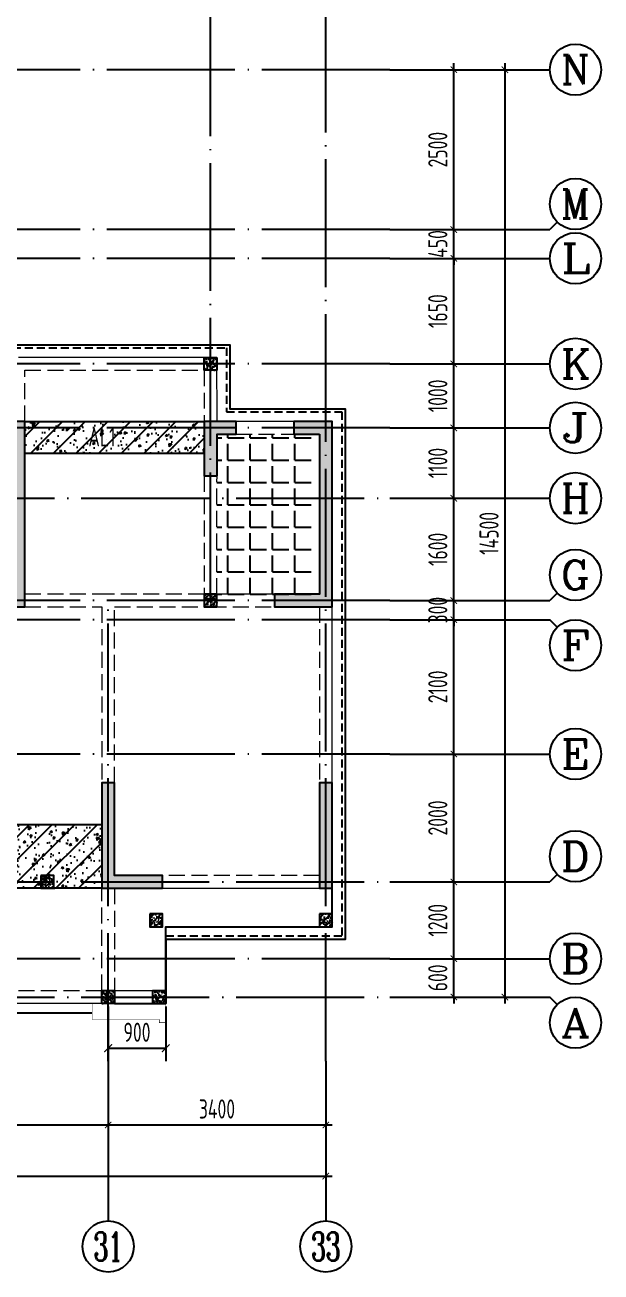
# Model space of a CAD drawing. Extents: x 826826 to 1642106, y -156213 to 399140.
# Drawn here: x 1329861 to 1338861, y 253626 to 273126 of the extents above; entities that cross this region are included whole.
import ezdxf
from ezdxf.enums import TextEntityAlignment as Align

# ---------------------------------------------------------------- set-up
doc = ezdxf.new("R2010")
doc.units = 0
doc.header["$LTSCALE"] = 1000
for name, pattern in [('DASH', [0.35, 0.25, -0.1]), ('DOTE', [2.42, 2, -0.2, 0.02, -0.2]), ('HIDDEN', [0.375, 0.25, -0.125])]:
    doc.linetypes.add(name, pattern=pattern)
doc.layers.get('0').update_dxf_attribs({"linetype": 'CONTINUOUS'})
doc.layers.get('DEFPOINTS').update_dxf_attribs({"linetype": 'CONTINUOUS'})
for name, color, linetype in [('A-AXIS', 1, 'CONTINUOUS'), ('A-DOTE', 10, 'DOTE'), ('AXIS_TEXT', 4, 'CONTINUOUS'), ('BEAM', 4, 'DASH'), ('ROOF', 183, 'CONTINUOUS'), ('S-B板填充', 251, 'CONTINUOUS'), ('S-B板边线', 2, 'CONTINUOUS'), ('S-L主梁线', 4, 'DASH'), ('S-Q墙填充', 252, 'CONTINUOUS'), ('S-Q墙实线', 6, 'CONTINUOUS'), ('S-Q墙标注', 3, 'CONTINUOUS'), ('S-Y一般标注', 3, 'CONTINUOUS'), ('S-构造柱', 212, 'CONTINUOUS'), ('TEXT', 2, 'CONTINUOUS'), ('看线', 251, 'CONTINUOUS')]:
    doc.layers.add(name, color=color, linetype=linetype)
doc.styles.add('_TCH_AXIS', font='COMPLEX', dxfattribs={"bigfont": 'GBCBIG'})
doc.styles.add('COMPLEX', font='COMPLEX')
doc.styles.add('TSSD_DIMENSION', font='Tssdeng.shx', dxfattribs={"width": 0.7, "bigfont": 'tssdchn.shx'})
doc.styles.add('TSSD_REIN', font='tssdeng.shx', dxfattribs={"width": 0.7, "height": 300, "bigfont": 'tssdchn.shx'})
doc.styles.add('结构文字', font='zstxt.shx', dxfattribs={"width": 0.7, "bigfont": 'zshz.shx'})
doc.dimstyles.new('STRUCK', dxfattribs={"dimtxt": 400, "dimasz": 121, "dimexe": 200, "dimexo": 150, "dimgap": 115, "dimtad": 1, "dimdec": 0, "dimdsep": 46, "dimtxsty": '结构文字', "dimblk": 'ARCHTICK', "dimcen": 400, "dimclrd": 3, "dimclre": 3, "dimclrt": 7, "dimadec": 0, "dimazin": 0, "dimtfac": 1, "dimtdec": 0, "dimtix": 1, "dimtmove": 2, "dimatfit": 3, "dimldrblk": '_DIMX', "dimfxl": 0, "dimtolj": 1, "dimtzin": 0, "dimarcsym": 0})
doc.dimstyles.new('TSSD_100_100$0', dxfattribs={"dimtxt": 300, "dimasz": 80, "dimexe": 100, "dimexo": 250, "dimgap": 100, "dimtad": 1, "dimdec": 0, "dimzin": 0, "dimdsep": 46, "dimtxsty": 'TSSD_DIMENSION', "dimblk": 'ARCHTICK', "dimcen": 0, "dimdle": 100, "dimclrd": 3, "dimclre": 3, "dimclrt": 7, "dimadec": 0, "dimazin": 0, "dimtfac": 1, "dimtdec": 0, "dimtix": 1, "dimtmove": 2, "dimatfit": 3, "dimldrblk": 'ARCHTICK', "dimfxl": 0, "dimtolj": 1, "dimtzin": 0, "dimarcsym": 0})

# ---------------------------------------------------------------- blocks, each defined once
blk = doc.blocks.new('_ArchTick')
at = {"color": 0, "linetype": 'ByBlock', "const_width": 0.15}
blk.add_lwpolyline([(-0.5, -0.5), (0.5, 0.5)], dxfattribs=at)
blk = doc.blocks.new('*D78')
at = {"layer": 'DEFPOINTS', "color": 0}
for p in [(786121, 333282), (789521, 333282), (789521, 332282)]:
    blk.add_point(p, dxfattribs=at)
at = {"layer": 'S-Y一般标注', "color": 0, "lineweight": -2}
for p, q in [((786121, 333032), (786121, 332182)), ((789521, 333032), (789521, 332182)), ((786021, 332282), (789621, 332282))]:
    blk.add_line(p, q, dxfattribs=at)
at = {"layer": 'S-Y一般标注', "color": 0, "lineweight": -2, "xscale": 100, "yscale": 100, "zscale": 100, "rotation": 180}
blk.add_blockref('_ArchTick', (786121, 332282), dxfattribs=at)
at = {"layer": 'S-Y一般标注', "color": 0, "lineweight": -2, "xscale": 100, "yscale": 100, "zscale": 100}
blk.add_blockref('_ArchTick', (789521, 332282), dxfattribs=at)
at = {"layer": 'S-Y一般标注', "color": 7, "insert": (787821, 332532), "char_height": 300, "attachment_point": 5, "style": 'TSSD_DIMENSION'}
blk.add_mtext('\\A1;3400', dxfattribs=at)
blk = doc.blocks.new('*D79')
at = {"layer": 'DEFPOINTS', "color": 0}
for p in [(780421, 333282), (786121, 333282), (786121, 332282)]:
    blk.add_point(p, dxfattribs=at)
at = {"layer": 'S-Y一般标注', "color": 0, "lineweight": -2}
for p, q in [((780421, 333032), (780421, 332182)), ((786121, 333032), (786121, 332182)), ((780321, 332282), (786221, 332282))]:
    blk.add_line(p, q, dxfattribs=at)
at = {"layer": 'S-Y一般标注', "color": 0, "lineweight": -2, "xscale": 100, "yscale": 100, "zscale": 100, "rotation": 180}
blk.add_blockref('_ArchTick', (780421, 332282), dxfattribs=at)
at = {"layer": 'S-Y一般标注', "color": 0, "lineweight": -2, "xscale": 100, "yscale": 100, "zscale": 100}
blk.add_blockref('_ArchTick', (786121, 332282), dxfattribs=at)
at = {"layer": 'S-Y一般标注', "color": 7, "insert": (783271, 332532), "char_height": 300, "attachment_point": 5, "style": 'TSSD_DIMENSION'}
blk.add_mtext('\\A1;5700', dxfattribs=at)
blk = doc.blocks.new('*D84')
at = {"layer": 'DEFPOINTS', "color": 0}
for p in [(790521, 334882), (791521, 334882), (790521, 334282)]:
    blk.add_point(p, dxfattribs=at)
at = {"layer": 'S-Y一般标注', "color": 0, "lineweight": -2}
for p, q in [((790771, 334882), (791621, 334882)), ((791521, 334882), (791521, 334982)), ((791521, 334282), (791521, 334882)), ((790771, 334282), (791621, 334282)), ((791521, 334282), (791521, 334182))]:
    blk.add_line(p, q, dxfattribs=at)
at = {"layer": 'S-Y一般标注', "color": 0, "lineweight": -2, "xscale": 100, "yscale": 100, "zscale": 100}
for p, rotation in [((791521, 334882), 270), ((791521, 334282), 90)]:
    blk.add_blockref('_ArchTick', p, dxfattribs=dict(at, rotation=rotation))
at = {"layer": 'S-Y一般标注', "color": 7, "insert": (791271, 334582), "char_height": 300, "attachment_point": 5, "rotation": 90, "style": 'TSSD_DIMENSION'}
blk.add_mtext('\\A1;600', dxfattribs=at)
blk = doc.blocks.new('*D85')
at = {"layer": 'DEFPOINTS', "color": 0}
for p in [(790521, 336082), (791521, 336082), (790521, 334882)]:
    blk.add_point(p, dxfattribs=at)
at = {"layer": 'S-Y一般标注', "color": 0, "lineweight": -2}
for p, q in [((791521, 334782), (791521, 336182)), ((790771, 336082), (791621, 336082)), ((790771, 334882), (791621, 334882))]:
    blk.add_line(p, q, dxfattribs=at)
at = {"layer": 'S-Y一般标注', "color": 0, "lineweight": -2, "xscale": 100, "yscale": 100, "zscale": 100}
for p, rotation in [((791521, 336082), 90), ((791521, 334882), 270)]:
    blk.add_blockref('_ArchTick', p, dxfattribs=dict(at, rotation=rotation))
at = {"layer": 'S-Y一般标注', "color": 7, "insert": (791271, 335482), "char_height": 300, "attachment_point": 5, "rotation": 90, "style": 'TSSD_DIMENSION'}
blk.add_mtext('\\A1;1200', dxfattribs=at)
blk = doc.blocks.new('*D86')
at = {"layer": 'DEFPOINTS', "color": 0}
for p in [(790521, 338082), (791521, 338082), (790521, 336082)]:
    blk.add_point(p, dxfattribs=at)
at = {"layer": 'S-Y一般标注', "color": 0, "lineweight": -2}
for p, q in [((791521, 335982), (791521, 338182)), ((790771, 338082), (791621, 338082)), ((790771, 336082), (791621, 336082))]:
    blk.add_line(p, q, dxfattribs=at)
at = {"layer": 'S-Y一般标注', "color": 0, "lineweight": -2, "xscale": 100, "yscale": 100, "zscale": 100}
for p, rotation in [((791521, 338082), 90), ((791521, 336082), 270)]:
    blk.add_blockref('_ArchTick', p, dxfattribs=dict(at, rotation=rotation))
at = {"layer": 'S-Y一般标注', "color": 7, "insert": (791271, 337082), "char_height": 300, "attachment_point": 5, "rotation": 90, "style": 'TSSD_DIMENSION'}
blk.add_mtext('\\A1;2000', dxfattribs=at)
blk = doc.blocks.new('*D87')
at = {"layer": 'DEFPOINTS', "color": 0}
for p in [(790521, 340182), (791521, 340182), (790521, 338082)]:
    blk.add_point(p, dxfattribs=at)
at = {"layer": 'S-Y一般标注', "color": 0, "lineweight": -2}
for p, q in [((791521, 337982), (791521, 340282)), ((790771, 340182), (791621, 340182)), ((790771, 338082), (791621, 338082))]:
    blk.add_line(p, q, dxfattribs=at)
at = {"layer": 'S-Y一般标注', "color": 0, "lineweight": -2, "xscale": 100, "yscale": 100, "zscale": 100}
for p, rotation in [((791521, 340182), 90), ((791521, 338082), 270)]:
    blk.add_blockref('_ArchTick', p, dxfattribs=dict(at, rotation=rotation))
at = {"layer": 'S-Y一般标注', "color": 7, "insert": (791271, 339132), "char_height": 300, "attachment_point": 5, "rotation": 90, "style": 'TSSD_DIMENSION'}
blk.add_mtext('\\A1;2100', dxfattribs=at)
blk = doc.blocks.new('*D88')
at = {"layer": 'DEFPOINTS', "color": 0}
for p in [(790521, 340482), (791521, 340482), (790521, 340182)]:
    blk.add_point(p, dxfattribs=at)
at = {"layer": 'S-Y一般标注', "color": 0, "lineweight": -2}
for p, q in [((790771, 340482), (791621, 340482)), ((791521, 340482), (791521, 340582)), ((791521, 340182), (791521, 340482)), ((790771, 340182), (791621, 340182)), ((791521, 340182), (791521, 340082))]:
    blk.add_line(p, q, dxfattribs=at)
at = {"layer": 'S-Y一般标注', "color": 0, "lineweight": -2, "xscale": 100, "yscale": 100, "zscale": 100}
for p, rotation in [((791521, 340482), 270), ((791521, 340182), 90)]:
    blk.add_blockref('_ArchTick', p, dxfattribs=dict(at, rotation=rotation))
at = {"layer": 'S-Y一般标注', "color": 7, "insert": (791271, 340332), "char_height": 300, "attachment_point": 5, "rotation": 90, "style": 'TSSD_DIMENSION'}
blk.add_mtext('\\A1;300', dxfattribs=at)
blk = doc.blocks.new('*D89')
at = {"layer": 'DEFPOINTS', "color": 0}
for p in [(790521, 342082), (791521, 342082), (790521, 340482)]:
    blk.add_point(p, dxfattribs=at)
at = {"layer": 'S-Y一般标注', "color": 0, "lineweight": -2}
for p, q in [((790771, 342082), (791621, 342082)), ((791521, 340382), (791521, 342182)), ((790771, 340482), (791621, 340482))]:
    blk.add_line(p, q, dxfattribs=at)
at = {"layer": 'S-Y一般标注', "color": 0, "lineweight": -2, "xscale": 100, "yscale": 100, "zscale": 100}
for p, rotation in [((791521, 342082), 90), ((791521, 340482), 270)]:
    blk.add_blockref('_ArchTick', p, dxfattribs=dict(at, rotation=rotation))
at = {"layer": 'S-Y一般标注', "color": 7, "insert": (791271, 341282), "char_height": 300, "attachment_point": 5, "rotation": 90, "style": 'TSSD_DIMENSION'}
blk.add_mtext('\\A1;1600', dxfattribs=at)
blk = doc.blocks.new('*D90')
at = {"layer": 'DEFPOINTS', "color": 0}
for p in [(790521, 343182), (791521, 343182), (790521, 342082)]:
    blk.add_point(p, dxfattribs=at)
at = {"layer": 'S-Y一般标注', "color": 0, "lineweight": -2}
for p, q in [((791521, 341982), (791521, 343282)), ((790771, 343182), (791621, 343182)), ((790771, 342082), (791621, 342082))]:
    blk.add_line(p, q, dxfattribs=at)
at = {"layer": 'S-Y一般标注', "color": 0, "lineweight": -2, "xscale": 100, "yscale": 100, "zscale": 100}
for p, rotation in [((791521, 343182), 90), ((791521, 342082), 270)]:
    blk.add_blockref('_ArchTick', p, dxfattribs=dict(at, rotation=rotation))
at = {"layer": 'S-Y一般标注', "color": 7, "insert": (791271, 342632), "char_height": 300, "attachment_point": 5, "rotation": 90, "style": 'TSSD_DIMENSION'}
blk.add_mtext('\\A1;1100', dxfattribs=at)
blk = doc.blocks.new('*D91')
at = {"layer": 'DEFPOINTS', "color": 0}
for p in [(790521, 344182), (791521, 344182), (790521, 343182)]:
    blk.add_point(p, dxfattribs=at)
at = {"layer": 'S-Y一般标注', "color": 0, "lineweight": -2}
for p, q in [((790771, 344182), (791621, 344182)), ((791521, 343082), (791521, 344282)), ((790771, 343182), (791621, 343182))]:
    blk.add_line(p, q, dxfattribs=at)
at = {"layer": 'S-Y一般标注', "color": 0, "lineweight": -2, "xscale": 100, "yscale": 100, "zscale": 100}
for p, rotation in [((791521, 344182), 90), ((791521, 343182), 270)]:
    blk.add_blockref('_ArchTick', p, dxfattribs=dict(at, rotation=rotation))
at = {"layer": 'S-Y一般标注', "color": 7, "insert": (791271, 343682), "char_height": 300, "attachment_point": 5, "rotation": 90, "style": 'TSSD_DIMENSION'}
blk.add_mtext('\\A1;1000', dxfattribs=at)
blk = doc.blocks.new('*D92')
at = {"layer": 'DEFPOINTS', "color": 0}
for p in [(790521, 345832), (791521, 345832), (790521, 344182)]:
    blk.add_point(p, dxfattribs=at)
at = {"layer": 'S-Y一般标注', "color": 0, "lineweight": -2}
for p, q in [((791521, 344082), (791521, 345932)), ((790771, 345832), (791621, 345832)), ((790771, 344182), (791621, 344182))]:
    blk.add_line(p, q, dxfattribs=at)
at = {"layer": 'S-Y一般标注', "color": 0, "lineweight": -2, "xscale": 100, "yscale": 100, "zscale": 100}
for p, rotation in [((791521, 345832), 90), ((791521, 344182), 270)]:
    blk.add_blockref('_ArchTick', p, dxfattribs=dict(at, rotation=rotation))
at = {"layer": 'S-Y一般标注', "color": 7, "insert": (791271, 345007), "char_height": 300, "attachment_point": 5, "rotation": 90, "style": 'TSSD_DIMENSION'}
blk.add_mtext('\\A1;1650', dxfattribs=at)
blk = doc.blocks.new('*D93')
at = {"layer": 'DEFPOINTS', "color": 0}
for p in [(790521, 346282), (791521, 346282), (790521, 345832)]:
    blk.add_point(p, dxfattribs=at)
at = {"layer": 'S-Y一般标注', "color": 0, "lineweight": -2}
for p, q in [((791521, 346282), (791521, 346382)), ((790771, 346282), (791621, 346282)), ((791521, 345832), (791521, 346282)), ((790771, 345832), (791621, 345832)), ((791521, 345832), (791521, 345732))]:
    blk.add_line(p, q, dxfattribs=at)
at = {"layer": 'S-Y一般标注', "color": 0, "lineweight": -2, "xscale": 100, "yscale": 100, "zscale": 100}
for p, rotation in [((791521, 346282), 270), ((791521, 345832), 90)]:
    blk.add_blockref('_ArchTick', p, dxfattribs=dict(at, rotation=rotation))
at = {"layer": 'S-Y一般标注', "color": 7, "insert": (791271, 346057), "char_height": 300, "attachment_point": 5, "rotation": 90, "style": 'TSSD_DIMENSION'}
blk.add_mtext('\\A1;450', dxfattribs=at)
blk = doc.blocks.new('*D94')
at = {"layer": 'DEFPOINTS', "color": 0}
for p in [(790521, 348782), (791521, 348782), (790521, 346282)]:
    blk.add_point(p, dxfattribs=at)
at = {"layer": 'S-Y一般标注', "color": 0, "lineweight": -2}
for p, q in [((791521, 346182), (791521, 348882)), ((790771, 348782), (791621, 348782)), ((790771, 346282), (791621, 346282))]:
    blk.add_line(p, q, dxfattribs=at)
at = {"layer": 'S-Y一般标注', "color": 0, "lineweight": -2, "xscale": 100, "yscale": 100, "zscale": 100}
for p, rotation in [((791521, 348782), 90), ((791521, 346282), 270)]:
    blk.add_blockref('_ArchTick', p, dxfattribs=dict(at, rotation=rotation))
at = {"layer": 'S-Y一般标注', "color": 7, "insert": (791271, 347532), "char_height": 300, "attachment_point": 5, "rotation": 90, "style": 'TSSD_DIMENSION'}
blk.add_mtext('\\A1;2500', dxfattribs=at)
blk = doc.blocks.new('*D95')
at = {"layer": 'DEFPOINTS', "color": 0}
for p in [(790521, 348782), (792321, 348782), (790521, 334282)]:
    blk.add_point(p, dxfattribs=at)
at = {"layer": 'S-Y一般标注', "color": 0, "lineweight": -2}
for p, q in [((792321, 334182), (792321, 348882)), ((790771, 348782), (792421, 348782)), ((790771, 334282), (792421, 334282))]:
    blk.add_line(p, q, dxfattribs=at)
at = {"layer": 'S-Y一般标注', "color": 0, "lineweight": -2, "xscale": 100, "yscale": 100, "zscale": 100}
for p, rotation in [((792321, 348782), 90), ((792321, 334282), 270)]:
    blk.add_blockref('_ArchTick', p, dxfattribs=dict(at, rotation=rotation))
at = {"layer": 'S-Y一般标注', "color": 7, "insert": (792071, 341532), "char_height": 300, "attachment_point": 5, "rotation": 90, "style": 'TSSD_DIMENSION'}
blk.add_mtext('\\A1;14500', dxfattribs=at)
blk = doc.blocks.new('*D66')
at = {"layer": 'DEFPOINTS', "color": 0}
for p in [(740721, 333282), (789521, 333282), (789521, 331482)]:
    blk.add_point(p, dxfattribs=at)
at = {"layer": 'S-Y一般标注', "color": 0, "lineweight": -2}
for p, q in [((740721, 333032), (740721, 331382)), ((789521, 333032), (789521, 331382)), ((740621, 331482), (789621, 331482))]:
    blk.add_line(p, q, dxfattribs=at)
at = {"layer": 'S-Y一般标注', "color": 0, "lineweight": -2, "xscale": 100, "yscale": 100, "zscale": 100, "rotation": 180}
blk.add_blockref('_ArchTick', (740721, 331482), dxfattribs=at)
at = {"layer": 'S-Y一般标注', "color": 0, "lineweight": -2, "xscale": 100, "yscale": 100, "zscale": 100}
blk.add_blockref('_ArchTick', (789521, 331482), dxfattribs=at)
at = {"layer": 'S-Y一般标注', "color": 7, "insert": (765121, 331732), "char_height": 300, "attachment_point": 5, "style": 'TSSD_DIMENSION'}
blk.add_mtext('\\A1;48800', dxfattribs=at)
blk = doc.blocks.new('_AXISO')
blk.add_circle((0, 0), 0.5)
at = {"layer": 'AXIS_TEXT', "style": 'COMPLEX', "width": 1.041667}
blk.add_attdef('A', text='', height=0.56, dxfattribs=at).set_placement((-0.25, -0.28), (0.25, -0.28), align=Align.FIT)
blk = doc.blocks.new('20210801.20101804')
at = {"layer": 'S-B板填充'}
h = blk.add_hatch(dxfattribs=at)
h.set_pattern_fill('ANGLE', color=252, scale=50, style=0)
h.set_pattern_definition([(0, (144533.96, -145443.87), (0, 349.25), [254, -95.25]), (90, (144533.96, -145443.87), (-349.25, 2e-14), [254, -95.25])])
edge = h.paths.add_edge_path()
edge.add_line((47000, 200), (47000, 2800))
edge.add_line((47000, 2800), (48500, 2800))
edge.add_line((48500, 2800), (48500, 300))
edge.add_line((48500, 300), (46999, 300))
blk = doc.blocks.new('20210802.04393463')
at = {"color": 30, "const_width": 8}
blk.add_lwpolyline([(46600, 500), (46600, 200), (46500, 200), (46500, 250), (45450, 250), (45450, 500)], dxfattribs=at)
at = {"layer": '看线', "color": 201, "linetype": 'HIDDEN', "ltscale": 0.5}
blk.add_lwpolyline([(39350, 12200), (39350, 10400), (38550, 10400), (38550, 8650), (39750, 8650), (39750, 9750), (42150, 9750), (42150, 10750), (47550, 10750), (47550, 9750), (49350, 9750), (49350, 1550), (46600, 1550)], dxfattribs=at)
at = {"layer": '看线', "color": 201}
blk.add_lwpolyline([(39400, 12200), (39400, 10350), (38600, 10350), (38600, 8700), (39700, 8700), (39700, 9800), (42100, 9800), (42100, 10800), (47600, 10800), (47600, 9800), (49400, 9800), (49400, 1500), (46600, 1500)], dxfattribs=at)
at = {"layer": '看线', "color": 202, "ltscale": 0.5}
for points in [[(46600, 1500), (46600, 500)], [(45450, 350), (40950, 350)]]:
    blk.add_lwpolyline(points, dxfattribs=at)
blk = doc.blocks.new('20210810.05000656')
at = {"layer": 'S-Q墙填充'}
h = blk.add_hatch(color=252, dxfattribs=at)
h.dxf.hatch_style = 1
h.paths.add_polyline_path([(-1424088, -54133), (-1424688, -54133), (-1424688, -54333), (-1424288, -54333), (-1424288, -57033), (-1424088, -57033)])
h = blk.add_hatch(color=252, dxfattribs=at)
h.dxf.hatch_style = 1
h.paths.add_polyline_path([(-1421088, -54983), (-1421088, -54333), (-1420788, -54333), (-1420788, -54133), (-1421288, -54133), (-1421288, -54983)])
h = blk.add_hatch(color=252, dxfattribs=at)
h.dxf.hatch_style = 1
h.paths.add_polyline_path([(-1419488, -54333), (-1419488, -56833), (-1420188, -56833), (-1420188, -57033), (-1419288, -57033), (-1419288, -54133), (-1419888, -54133), (-1419888, -54333)])
h = blk.add_hatch(color=252, dxfattribs=at)
h.dxf.hatch_style = 1
h.paths.add_polyline_path([(-1421938, -61233), (-1422038, -61233), (-1422688, -61233), (-1422688, -59783), (-1422888, -59783), (-1422888, -61433), (-1422038, -61433), (-1421938, -61433)])
h = blk.add_hatch(color=252, dxfattribs=at)
h.dxf.hatch_style = 1
h.paths.add_polyline_path([(-1419288, -61433), (-1419288, -59783), (-1419488, -59783), (-1419488, -61433)])
at = {"layer": 'S-L主梁线', "linetype": 'ByBlock', "lineweight": 18}
for p, q in [((-1421090, -53133), (-1424188, -53133)), ((-1421088, -54133), (-1421090, -53133)), ((-1419888, -54133), (-1420788, -54133)), ((-1419288, -59783), (-1419288, -57033)), ((-1421938, -61433), (-1419488, -61433)), ((-1422688, -63033), (-1421888, -63033)), ((-1421888, -63033), (-1421888, -63233)), ((-1421888, -63233), (-1429438, -63233))]:
    blk.add_line(p, q, dxfattribs=at)
at = {"layer": 'S-L主梁线', "linetype": 'DASH', "lineweight": 18}
for p, q in [((-1424088, -54133), (-1424088, -53333)), ((-1424088, -53333), (-1421289, -53333)), ((-1421289, -53333), (-1421288, -54233)), ((-1420788, -54333), (-1419888, -54333)), ((-1421288, -54983), (-1421289, -56833)), ((-1421089, -56833), (-1421088, -54983)), ((-1422788, -56833), (-1424088, -56833)), ((-1421289, -56833), (-1422788, -56833)), ((-1420188, -56833), (-1421089, -56833)), ((-1424088, -57033), (-1422888, -57033)), ((-1422888, -57033), (-1422888, -59783)), ((-1422688, -59783), (-1422688, -57033)), ((-1422688, -57033), (-1421190, -57033)), ((-1421190, -57033), (-1420188, -57033)), ((-1419488, -57033), (-1419488, -59783)), ((-1419488, -61233), (-1421938, -61233)), ((-1422888, -63033), (-1422888, -61433)), ((-1422688, -61433), (-1422688, -63033)), ((-1428388, -63033), (-1422888, -63033))]:
    blk.add_line(p, q, dxfattribs=at)
at = {"layer": 'S-Q墙实线'}
for points in [[(-1424088, -54133), (-1424688, -54133), (-1424688, -54333), (-1424288, -54333), (-1424288, -57033), (-1424088, -57033)], [(-1421088, -54983), (-1421088, -54333), (-1420788, -54333), (-1420788, -54133), (-1421288, -54133), (-1421288, -54983)], [(-1419288, -61433), (-1419288, -59783), (-1419488, -59783), (-1419488, -61433)]]:
    blk.add_lwpolyline(points, close=True, dxfattribs=at)
for points in [[(-1419488, -54333), (-1419488, -56833), (-1420188, -56833), (-1420188, -57033), (-1419288, -57033), (-1419288, -54133), (-1419888, -54133), (-1419888, -54333), (-1419488, -54333)], [(-1421938, -61433), (-1421938, -61433), (-1421938, -61233), (-1421938, -61233), (-1422688, -61233), (-1422688, -59783), (-1422888, -59783), (-1422888, -61433), (-1421938, -61433)]]:
    blk.add_lwpolyline(points, dxfattribs=at)
blk = doc.blocks.new('20210810.05042432')
at = {"layer": 'S-B板边线'}
blk.add_lwpolyline([(-1422688, -63233), (-1421888, -63233), (-1421888, -62033), (-1419288, -62033), (-1419288, -61433)], dxfattribs=at)
blk = doc.blocks.new('20210730.02141516')
at = {"layer": 'S-构造柱'}
h = blk.add_hatch(dxfattribs=at)
h.set_pattern_fill('ARMORED', color=256, scale=15, angle=-90, style=0)
h.set_pattern_definition([(320, (-154189.41, 3278673.45), (-9.4128202, -107.5890274), [11.25, -123.75]), (265, (-154189.41, 3278673.45), (112.82882, 20.8127), [9, -99]), (10.4514, (-154190.19, 3278664.49), (103.4159313, -86.7764073), [9.5610285, -105.1713168]), (316.1842, (-154159.41, 3278673.45), (-24.827852, -160.0861573), [16.875, -185.625]), (6.6356, (-154161.48, 3278660.11), (146.117681, -140.199406), [14.341543, -157.75695]), (261.1842, (-154159.41, 3278673.45), (146.11779, -140.199292), [13.5, -148.5]), (291, (-154166.91, 3278658.45), (-60.3928336, -89.5360578), [11.25, -123.75]), (236, (-154166.91, 3278658.45), (108.7725068, -36.4972998), [9, -99]), (341.4514, (-154171.94, 3278650.99), (48.3795745, -126.0333943), [9.5610285, -105.1713168]), (307.5, (-154189.41, 3278673.454), (49.93407807, -1.8239783), [0, -97.8, 0, -100.5, 0, -99.375]), (277.5, (-154189.41, 3278673.454), (59.1617568, -39.4604306), [0, -57.3, 0, -95.55, 0, -37.875]), (237.5, (-154189.41, 3278706.904), (-3.38323076, -80.07336543), [0, -37.5, 0, -117, 0, -155.25]), (227.5, (-154189.41, 3278721.904), (15.0157473, -87.4779254), [0, -48.75, 0, -77.7, 0, -110.25]), (315, (-154189.41, 3278673.454), (53.0330086, 53.0330086), [])])
h.paths.add_polyline_path([(200, 200), (200, 0), (0, 0), (0, 200)])
blk.add_lwpolyline([(200, 200), (200, 0), (0, 0), (0, 200)], close=True, dxfattribs=at)
blk = doc.blocks.new('*D2640')
at = {"layer": 'DEFPOINTS', "color": 0}
for p in [(1331161, 257926), (1332061, 257926), (1332061, 257126)]:
    blk.add_point(p, dxfattribs=at)
at = {"layer": 'S-Q墙标注', "color": 3, "lineweight": -2}
for p, q in [((1331161, 257776), (1331161, 256926)), ((1332061, 257776), (1332061, 256926)), ((1331161, 257126), (1332061, 257126))]:
    blk.add_line(p, q, dxfattribs=at)
at = {"layer": 'S-Q墙标注', "color": 3, "lineweight": -2, "xscale": 121, "yscale": 121, "zscale": 121, "rotation": 180}
blk.add_blockref('_ArchTick', (1331161, 257126), dxfattribs=at)
at = {"layer": 'S-Q墙标注', "color": 3, "lineweight": -2, "xscale": 121, "yscale": 121, "zscale": 121}
blk.add_blockref('_ArchTick', (1332061, 257126), dxfattribs=at)
at = {"layer": 'S-Q墙标注', "color": 7, "insert": (1331611, 257376), "char_height": 300, "attachment_point": 5, "style": 'TSSD_REIN'}
blk.add_mtext('\\A1;900', dxfattribs=at)
blk = doc.blocks.new('_DIMX')
blk.add_line((-150, 0), (150, 0))
at = {"const_width": 50}
blk.add_lwpolyline([(-70, -70), (70, 70)], dxfattribs=at)
blk = doc.blocks.new('20210801.08473688')
at = {"layer": 'A-AXIS'}
for p, q in [((54100, 18800), (56600, 18800)), ((56717.2, 16417.2), (56600, 16300)), ((54100, 16300), (56600, 16300)), ((54100, 15850), (56600, 15850)), ((54100, 14200), (56600, 14200)), ((54100, 13200), (56600, 13200)), ((54100, 12100), (56600, 12100)), ((56717.2, 10617.2), (56600, 10500)), ((54100, 10500), (56600, 10500)), ((54100, 10200), (56600, 10200)), ((56717.2, 10082.8), (56600, 10200)), ((54100, 8100), (56600, 8100)), ((54100, 6100), (56600, 6100)), ((56717.2, 6217.2), (56600, 6100)), ((54100, 4900), (56600, 4900)), ((54100, 4300), (56600, 4300)), ((56717.2, 4182.8), (56600, 4300)), ((49700, 3300), (49700, 800)), ((53100, 3300), (53100, 800))]:
    blk.add_line(p, q, dxfattribs=at)
at = {"layer": 'A-DOTE'}
for p, q in [((51300, 10500), (51300, 19800)), ((53100, 3300), (53100, 19800)), ((54100, 18800), (3300, 18800)), ((54100, 16300), (3300, 16300)), ((54100, 15850), (3300, 15850)), ((54100, 14200), (3300, 14200)), ((54100, 13200), (3300, 13200)), ((3300, 12100), (54100, 12100)), ((54100, 10500), (3300, 10500)), ((49700, 3300), (49700, 10500)), ((54100, 10200), (3300, 10200)), ((54100, 8100), (3300, 8100)), ((3300, 6100), (54100, 6100)), ((54100, 4900), (3300, 4900)), ((3300, 4300), (54100, 4300))]:
    blk.add_line(p, q, dxfattribs=at)
at = {"layer": 'A-AXIS'}
ref = blk.add_blockref('_AXISO', (57000, 18800), dxfattribs=dict(at, xscale=800, yscale=800, zscale=800))
ref.add_attrib('A', 'N', dxfattribs={"layer": 'AXIS_TEXT', "height": 452.5, "style": '_TCH_AXIS', "width": 1.105263}).set_placement((56773.7, 18573.7), (57226.3, 18573.7), align=Align.FIT)
ref = blk.add_blockref('_AXISO', (57000, 16700), dxfattribs=dict(at, xscale=800, yscale=800, zscale=800))
ref.add_attrib('A', 'M', dxfattribs={"layer": 'AXIS_TEXT', "height": 452.5, "style": '_TCH_AXIS'}).set_placement((56773.7, 16473.7), (57226.3, 16473.7), align=Align.FIT)
ref = blk.add_blockref('_AXISO', (57000, 15850), dxfattribs=dict(at, xscale=800, yscale=800, zscale=800))
ref.add_attrib('A', 'L', dxfattribs={"layer": 'AXIS_TEXT', "height": 452.5, "style": '_TCH_AXIS', "width": 1.4}).set_placement((56773.7, 15623.7), (57226.3, 15623.7), align=Align.FIT)
ref = blk.add_blockref('_AXISO', (57000, 14200), dxfattribs=dict(at, xscale=800, yscale=800, zscale=800))
ref.add_attrib('A', 'K', dxfattribs={"layer": 'AXIS_TEXT', "height": 452.5, "style": '_TCH_AXIS', "width": 1.105263}).set_placement((56773.7, 13973.7), (57226.3, 13973.7), align=Align.FIT)
ref = blk.add_blockref('_AXISO', (57000, 13200), dxfattribs=dict(at, xscale=800, yscale=800, zscale=800))
ref.add_attrib('A', 'J', dxfattribs={"layer": 'AXIS_TEXT', "height": 452.5, "style": '_TCH_AXIS', "width": 1.909091}).set_placement((56773.7, 12973.7), (57226.3, 12973.7), align=Align.FIT)
ref = blk.add_blockref('_AXISO', (57000, 12100), dxfattribs=dict(at, xscale=800, yscale=800, zscale=800))
ref.add_attrib('A', 'H', dxfattribs={"layer": 'AXIS_TEXT', "height": 452.5, "style": '_TCH_AXIS', "width": 1.05}).set_placement((56773.7, 11873.7), (57226.3, 11873.7), align=Align.FIT)
ref = blk.add_blockref('_AXISO', (57000, 10900), dxfattribs=dict(at, xscale=800, yscale=800, zscale=800))
ref.add_attrib('A', 'G', dxfattribs={"layer": 'AXIS_TEXT', "height": 452.5, "style": '_TCH_AXIS', "width": 1.166667}).set_placement((56773.7, 10673.7), (57226.3, 10673.7), align=Align.FIT)
ref = blk.add_blockref('_AXISO', (57000, 9800), dxfattribs=dict(at, xscale=800, yscale=800, zscale=800))
ref.add_attrib('A', 'F', dxfattribs={"layer": 'AXIS_TEXT', "height": 452.5, "style": '_TCH_AXIS', "width": 1.3125}).set_placement((56773.7, 9573.7), (57226.3, 9573.7), align=Align.FIT)
ref = blk.add_blockref('_AXISO', (57000, 8100), dxfattribs=dict(at, xscale=800, yscale=800, zscale=800))
ref.add_attrib('A', 'E', dxfattribs={"layer": 'AXIS_TEXT', "height": 452.5, "style": '_TCH_AXIS', "width": 1.3125}).set_placement((56773.7, 7873.7), (57226.3, 7873.7), align=Align.FIT)
ref = blk.add_blockref('_AXISO', (57000, 6500), dxfattribs=dict(at, xscale=800, yscale=800, zscale=800))
ref.add_attrib('A', 'D', dxfattribs={"layer": 'AXIS_TEXT', "height": 452.5, "style": '_TCH_AXIS', "width": 1.235294}).set_placement((56773.7, 6273.7), (57226.3, 6273.7), align=Align.FIT)
ref = blk.add_blockref('_AXISO', (57000, 4900), dxfattribs=dict(at, xscale=800, yscale=800, zscale=800))
ref.add_attrib('A', 'B', dxfattribs={"layer": 'AXIS_TEXT', "height": 452.5, "style": '_TCH_AXIS', "width": 1.235294}).set_placement((56773.7, 4673.7), (57226.3, 4673.7), align=Align.FIT)
ref = blk.add_blockref('_AXISO', (57000, 3900), dxfattribs=dict(at, xscale=800, yscale=800, zscale=800))
ref.add_attrib('A', 'A', dxfattribs={"layer": 'AXIS_TEXT', "height": 452.5, "style": '_TCH_AXIS', "width": 1.166667}).set_placement((56773.7, 3673.7), (57226.3, 3673.7), align=Align.FIT)
ref = blk.add_blockref('_AXISO', (49700, 400), dxfattribs=dict(at, xscale=800, yscale=800, zscale=800))
ref.add_attrib('A', '31', dxfattribs={"layer": 'AXIS_TEXT', "height": 452.55, "style": '_TCH_AXIS', "width": 0.75}).set_placement((49473.7, 173.7), (49926.3, 173.7), align=Align.FIT)
ref = blk.add_blockref('_AXISO', (53100, 400), dxfattribs=dict(at, xscale=800, yscale=800, zscale=800))
ref.add_attrib('A', '33', dxfattribs={"layer": 'AXIS_TEXT', "height": 452.55, "style": '_TCH_AXIS', "width": 0.636364}).set_placement((52873.7, 173.7), (53326.3, 173.7), align=Align.FIT)
at = {"layer": 'S-Y一般标注'}
for p1, p2, distance, picture, middle in [((54100, 16300), (54100, 18800), -1000, '*D94', (54850, 17550)), ((54100, 4300), (54100, 18800), -1800, '*D95', (55650, 11550)), ((54100, 15850), (54100, 16300), -1000, '*D93', (54850, 16075)), ((54100, 14200), (54100, 15850), -1000, '*D92', (54850, 15025)), ((54100, 13200), (54100, 14200), -1000, '*D91', (54850, 13700)), ((54100, 12100), (54100, 13200), -1000, '*D90', (54850, 12650)), ((54100, 10500), (54100, 12100), -1000, '*D89', (54850, 11300)), ((54100, 10200), (54100, 10500), -1000, '*D88', (54850, 10350)), ((54100, 8100), (54100, 10200), -1000, '*D87', (54850, 9150)), ((54100, 6100), (54100, 8100), -1000, '*D86', (54850, 7100)), ((54100, 4900), (54100, 6100), -1000, '*D85', (54850, 5500)), ((54100, 4300), (54100, 4900), -1000, '*D84', (54850, 4600)), ((4300, 3300), (53100, 3300), -1800, '*D66', (28700, 1750)), ((44000, 3300), (49700, 3300), -1000, '*D79', (46850, 2550)), ((49700, 3300), (53100, 3300), -1000, '*D78', (51400, 2550))]:
    dim = blk.add_aligned_dim(p1=p1, p2=p2, distance=distance, dimstyle='TSSD_100_100$0', override={"dimasz": 100, "dimclrd": 0, "dimclre": 0}, dxfattribs=at)
    dim.commit()
    dim.dimension.update_dxf_attribs({"geometry": picture, "text_midpoint": middle, "insert": (-736421.3, -329982)})

msp = doc.modelspace()

# ---------------------------------------------------------------- hatches: boundary and pattern name
at = {"layer": 'BEAM', "linetype": 'ByBlock'}
h = msp.add_hatch(dxfattribs=at)
h.set_pattern_fill('ARMORED', color=252, scale=50, angle=180, style=0)
h.set_pattern_definition([(230, (1112089.87, 2180847.62), (-358.63009, 31.376067), [37.5, -412.5]), (175, (1112089.87, 2180847.62), (69.37567, -376.09607), [30, -330]), (280.4514, (1112060, 2180850.24), (-289.25469, -344.71977), [31.870095, -350.571056]), (226.1842, (1112089.87, 2180747.62), (-533.62052, 82.75951), [56.25, -618.75]), (276.6356, (1112045.4, 2180754.5), (-467.33135, -487.05894), [47.80514, -525.8565]), (171.1842, (1112089.87, 2180747.6), (-467.33097, -487.0593), [45, -495]), (201, (1112039.87, 2180772.62), (-298.453526, 201.309445), [37.5, -412.5]), (146, (1112039.87, 2180772.62), (-121.657666, -362.57502), [30, -330]), (251.4514, (1112015, 2180789.4), (-420.111314, -161.26525), [31.870095, -350.571056]), (217.5, (1112089.87, 2180847.62), (-6.079928, -166.446927), [0, -326, 0, -335, 0, -331.25]), (187.5, (1112089.87, 2180847.62), (-131.534769, -197.205856), [0, -191, 0, -318.5, 0, -126.25]), (147.5, (1112201.37, 2180847.62), (-266.911218, 11.277436), [0, -125, 0, -390, 0, -517.5]), (137.5, (1112251.37, 2180847.62), (-291.593085, -50.05249), [0, -162.5, 0, -259, 0, -367.5]), (225, (1112089.87, 2180847.62), (176.776695, -176.776695), [])])
h.paths.add_polyline_path([(1332661, 266426.32), (1329861, 266426.32), (1329861, 266926.32), (1332661, 266926.32)])
h = msp.add_hatch(dxfattribs=at)
h.set_pattern_fill('ARMORED', color=252, scale=50, angle=180, style=0)
h.set_pattern_definition([(230, (1107889.87, 2174047.63), (-358.63009, 31.376067), [37.5, -412.5]), (175, (1107889.87, 2174047.63), (69.37567, -376.09607), [30, -330]), (280.4514, (1107859.98, 2174050.24), (-289.25469, -344.71977), [31.870095, -350.571056]), (226.1842, (1107889.87, 2173947.63), (-533.62052, 82.75951), [56.25, -618.75]), (276.6356, (1107845.4, 2173954.5), (-467.33135, -487.05894), [47.80514, -525.8565]), (171.1842, (1107889.87, 2173947.6), (-467.33097, -487.0593), [45, -495]), (201, (1107839.87, 2173972.63), (-298.453526, 201.309445), [37.5, -412.5]), (146, (1107839.87, 2173972.63), (-121.657666, -362.57502), [30, -330]), (251.4514, (1107815, 2173989.4), (-420.111314, -161.26525), [31.870095, -350.571056]), (217.5, (1107889.87, 2174047.63), (-6.079928, -166.446927), [0, -326, 0, -335, 0, -331.25]), (187.5, (1107889.87, 2174047.63), (-131.534769, -197.205856), [0, -191, 0, -318.5, 0, -126.25]), (147.5, (1108001.37, 2174047.63), (-266.911218, 11.277436), [0, -125, 0, -390, 0, -517.5]), (137.5, (1108051.37, 2174047.63), (-291.593085, -50.05249), [0, -162.5, 0, -259, 0, -367.5]), (225, (1107889.87, 2174047.63), (176.776695, -176.776695), [])])
h.paths.add_polyline_path([(1331061, 259626.32), (1325561, 259626.33), (1325561, 260626.33), (1331061, 260626.32)])

# ---------------------------------------------------------------- linework, layer by layer
for points in [[(1332661, 266426.32), (1329861, 266426.32), (1329861, 266926.32), (1332661, 266926.32)], [(1331061, 259626.32), (1325561, 259626.33), (1325561, 260626.33), (1331061, 260626.32)]]:
    msp.add_lwpolyline(points, close=True, dxfattribs=at)

# ---------------------------------------------------------------- block references
at = {"layer": 'ROOF'}
msp.add_blockref('20210730.02141516', (1332660.79, 267726.32), dxfattribs=at)
at = {"layer": 'ROOF', "xscale": -1}
msp.add_blockref('20210730.02141516', (1332860.67, 264026.32), dxfattribs=at)
at = {"layer": 'ROOF', "xscale": -1, "rotation": 4.61764226855621e-08}
for p in [(1330310.77, 259626.32), (1332010.77, 259026.32), (1334660.79, 259026.32)]:
    msp.add_blockref('20210730.02141516', p, dxfattribs=at)
at = {"layer": 'ROOF', "rotation": 359.9999999538236}
for p in [(1331060.77, 257826.32), (1331860.76, 257826.32)]:
    msp.add_blockref('20210730.02141516', p, dxfattribs=at)
at = {"layer": 'S-B板填充'}
msp.add_blockref('20210801.20101804', (1285861, 263926.32), dxfattribs=at)
at = {"layer": 'S-B板边线'}
msp.add_blockref('20210810.05042432', (2753949.14, 321059.48), dxfattribs=at)
at = {"layer": 'S-Q墙填充'}
msp.add_blockref('20210810.05000656', (2753949.15, 321059.49), dxfattribs=at)
at = {"layer": 'S-Y一般标注'}
msp.add_blockref('20210801.08473688', (1281461, 253626.32), dxfattribs=at)
at = {"layer": '看线'}
msp.add_blockref('20210802.04393463', (1285460.99, 257326.31), dxfattribs=at)

# ---------------------------------------------------------------- texts
at = {"layer": 'TEXT', "color": 1, "style": 'TSSD_REIN', "width": 0.7}
msp.add_text('AL1', height=300, dxfattribs=at).set_placement((1331275.67, 266535.71, 0), align=Align.RIGHT)

# ---------------------------------------------------------------- dimensions: what is measured, and where the dimension line sits
at = {"layer": 'S-Q墙标注'}
dim = msp.add_linear_dim(base=(1332061.01, 257126.33), p1=(1331161, 257926.33), p2=(1332061.01, 257926.33), dimstyle='STRUCK', override={"dimtxt": 300, "dimgap": 100, "dimtxsty": 'TSSD_REIN'}, dxfattribs=at)
dim.commit()
dim.dimension.update_dxf_attribs({"geometry": '*D2640', "text_midpoint": (1331611.01, 257376.33)})

doc.saveas('drawing.dxf')
